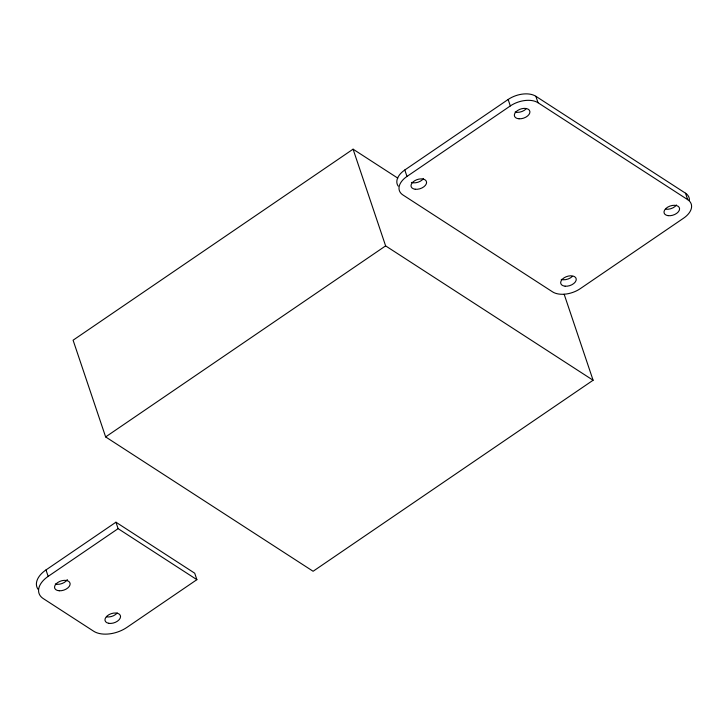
<?xml version="1.0" encoding="UTF-8"?>
<svg xmlns="http://www.w3.org/2000/svg" width="728" height="728" viewBox="0 0 728 728"><rect width="100%" height="100%" fill="white"/><g stroke="black" fill="none" stroke-linecap="round" stroke-linejoin="round"><path stroke-width="1.09" d="M397.806 178.142L353.08 149.176L73.091 340.204L105.633 436.918L313.104 571.271L593.092 380.244L564.164 294.276M398.207 186.141A20.493 12.194 -18.6 0 1 404.804 169.988L508.144 99.481A20.493 12.194 -18.6 0 1 535.854 96.287L685.521 193.211A20.493 12.194 -18.6 0 1 689.425 200.109M406.979 176.44L510.319 105.942A20.493 12.194 -18.6 0 1 538.028 102.739L687.696 199.663A20.493 12.194 -18.6 0 1 683.61 218.163L580.271 288.661A20.493 12.194 -18.6 0 1 552.561 291.864L402.893 194.94A20.493 12.194 -18.6 0 1 406.979 176.44L404.804 169.988M105.633 436.918L385.622 245.882L593.092 380.244M45.991 569.933L115.943 522.204L194.713 573.209L196.879 579.67L126.927 627.39A24.588 14.624 -18.6 0 1 93.675 631.231L43.261 598.58A24.588 14.624 -18.6 0 1 48.157 576.385L45.991 569.933A24.588 14.624 -18.6 0 0 38.065 589.307M48.157 576.385L118.109 528.655L196.879 579.67M685.521 193.211L687.696 199.663M535.854 96.287L538.028 102.739M508.144 99.481L510.319 105.942M353.08 149.176L385.622 245.882M115.943 522.204L118.109 528.655M117.235 612.958A8.072 4.796 -18.6 0 1 106.506 616.844M67.331 579.579A8.072 4.796 -18.6 0 1 55.337 584.02M676.467 204.996A8.072 4.796 -18.6 0 1 665.893 209.2M572.226 276.531A8.072 4.796 -18.6 0 1 561.233 279.397M423.56 178.451A8.072 4.796 -18.6 0 1 411.393 182.419M526.071 108.945A8.072 4.796 -18.6 0 1 515.115 112.039M108.681 623.295A8.072 4.796 -18.6 0 0 120.548 616.707A8.072 4.796 -18.6 0 0 109.027 614.632A8.072 4.796 -18.6 0 0 108.681 623.295M59.25 590.772A8.072 4.796 -18.6 0 0 70.088 583.365A8.072 4.796 -18.6 0 0 57.676 582.555A8.072 4.796 -18.6 0 0 59.25 590.772M668.067 215.652A8.072 4.796 -18.6 0 0 679.588 208.754A8.072 4.796 -18.6 0 0 667.731 207.125A8.072 4.796 -18.6 0 0 668.067 215.652M519.037 118.791A8.072 4.796 -18.6 0 0 529.875 111.393A8.072 4.796 -18.6 0 0 517.481 110.574A8.072 4.796 -18.6 0 0 519.037 118.791M565.119 286.195A8.072 4.796 -18.6 0 0 576.23 278.988A8.072 4.796 -18.6 0 0 564.027 277.85A8.072 4.796 -18.6 0 0 565.119 286.195M415.242 189.253A8.072 4.796 -18.6 0 0 426.581 182.218A8.072 4.796 -18.6 0 0 414.56 180.808A8.072 4.796 -18.6 0 0 415.242 189.253"/></g></svg>
